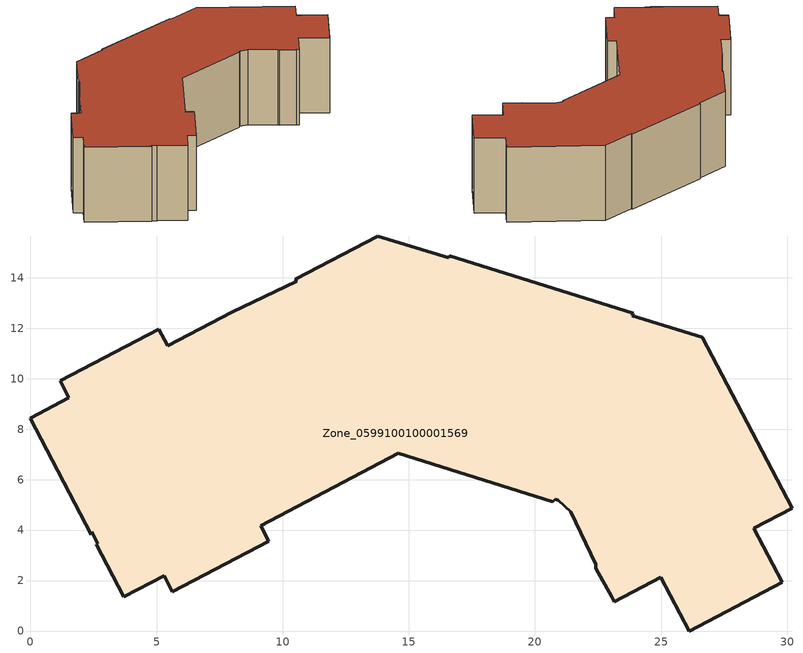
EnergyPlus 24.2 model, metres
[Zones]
Zone_0599100100001569
 floor ground (C_G): 2.43,3.92 2.42,3.81 0,8.44 1.53,9.24 1.18,9.92 5.1,11.96 5.44,11.31 7.98,12.63 10.55,13.85 10.51,13.95 13.77,15.65 16.58,14.78 16.61,14.88 23.89,12.6 23.86,12.5 26.63,11.64 30.19,4.87 28.68,4.07 29.8,1.94 26.11,0 24.99,2.13 23.14,1.16 23.04,1.36 22.41,2.5 22.42,2.64 21.41,4.72 20.93,5.17 20.8,5.22 20.71,5.13 14.59,7.04 9.12,4.18 9.45,3.56 5.63,1.56 5.3,2.18 3.71,1.35 2.62,3.43 2.67,3.46 z0
 wall outside (C_F): 23.86,12.5 23.89,12.6 16.61,14.88 16.58,14.78 13.77,15.65 10.51,13.95 10.55,13.85 7.98,12.63 5.44,11.31 5.1,11.96 1.18,9.92 1.53,9.24 0,8.44 2.42,3.81 2.43,3.92 2.67,3.46 2.62,3.43 3.71,1.35 5.3,2.18 5.63,1.56 9.45,3.56 9.12,4.18 14.59,7.04 20.71,5.13 20.8,5.22 20.93,5.17 21.41,4.72 22.42,2.64 22.41,2.5 23.04,1.36 23.14,1.16 24.99,2.13 26.11,0 29.8,1.94 28.68,4.07 30.19,4.87 26.63,11.64 23.86,12.5 z0:6.37
 roof outside (C_R): 2.62,3.43 3.71,1.35 5.3,2.18 5.63,1.56 9.45,3.56 9.12,4.18 14.59,7.04 20.71,5.13 20.8,5.22 20.93,5.17 21.41,4.72 22.42,2.64 22.41,2.5 23.04,1.36 23.14,1.16 24.99,2.13 26.11,0 29.8,1.94 28.68,4.07 30.19,4.87 26.63,11.64 23.86,12.5 23.89,12.6 16.61,14.88 16.58,14.78 13.77,15.65 10.51,13.95 10.55,13.85 7.98,12.63 5.44,11.31 5.1,11.96 1.18,9.92 1.53,9.24 0,8.44 2.42,3.81 2.43,3.92 2.67,3.46 z6.37
[BUILDING]
Pand.0599100100001569: North Axis=0; Terrain=City; Loads Convergence Tolerance Value=0.04; Temperature Convergence Tolerance Value=0.4; Solar Distribution=FullExterior; Maximum Number of Warmup Days=25; Minimum Number of Warmup Days=1
[Site:Location]
Rotterdam.The.Hague.AP_ZH_NLD Design_Conditions: Latitude=51.96; Longitude=4.45; Time Zone=1; Elevation=-4.5
[SITE:GROUNDTEMPERATURE:BUILDINGSURFACE]
18, 18, 18, 18, 18, 18, 18, 18, 18, 18, 18, 18
[MATERIAL] Thermal Absorptance=0.9; Solar Absorptance=0.7; Visible Absorptance=0.7
Name | Roughness | Thickness | Conductivity | Density | Specific Heat
G.D.2006-2014 | MediumSmooth | 0.15 | 0.06 | 540 | 1210
F.D.2006-2014 | Rough | 0.3 | 0.12 | 1920 | 840
R.D.2006-2014 | MediumRough | 0.2 | 0.08 | 1500 | 1000
[CONSTRUCTION]
C_G: G.D.2006-2014
C_F: F.D.2006-2014
C_R: R.D.2006-2014
[ZONE]
Zone_0599100100001569: Type=1; Multiplier=1; Ceiling Height=Autocalculate; Volume=Autocalculate; Floor Area=autocalculate; Part of Total Floor Area=Yes
[ZONEINFILTRATION:DESIGNFLOWRATE]
Infil_Zone_0599100100001569: Zone or ZoneList or Space or SpaceList=Zone_0599100100001569; Schedule=AlwaysOn; Design Flow Rate Calculation Method=Flow/Area; Flow Rate per Floor Area=0.0021; Constant Term Coefficient=1; Temperature Term Coefficient=0; Velocity Term Coefficient=0; Velocity Squared Term Coefficient=0
[HVACTEMPLATE:ZONE:IDEALLOADSAIRSYSTEM]
Zone_0599100100001569: Maximum Heating Supply Air Temperature=50; Minimum Cooling Supply Air Temperature=13; Maximum Heating Supply Air Humidity Ratio=0.0156; Minimum Cooling Supply Air Humidity Ratio=0.0077; Heating Limit=NoLimit; Cooling Limit=NoLimit; Dehumidification Control Type=ConstantSensibleHeatRatio; Cooling Sensible Heat Ratio=0.7; Dehumidification Setpoint=60; Humidification Control Type=None; Humidification Setpoint=30; Outdoor Air Method=None; Outdoor Air Flow Rate per Person=0.00944; Outdoor Air Flow Rate per Zone Floor Area=0; Outdoor Air Flow Rate per Zone=0; Demand Controlled Ventilation Type=None; Outdoor Air Economizer Type=NoEconomizer; Heat Recovery Type=None; Sensible Heat Recovery Effectiveness=0.7; Latent Heat Recovery Effectiveness=0.65
[ZONECONTROL:THERMOSTAT]
ThermostatControl_Zone_0599100100001569: Zone or ZoneList=Zone_0599100100001569; Control Type Schedule=DualSetpointControlType; Control 1=Thermostat_Zone_0599100100001569; Temperature Difference Between Cutout And Setpoint=0
[THERMOSTATSETPOINT:DUALSETPOINT]
Thermostat_Zone_0599100100001569: Heating Setpoint Temperature Schedule=HeatingSetpoint_Zone_0599100100001569; Cooling Setpoint Temperature Schedule=CoolingSetpoint_Zone_0599100100001569
[SCHEDULE:COMPACT]
HeatingSetpoint_Zone_0599100100001569: Through: 12/31, For: AllDays, Until: 24:00, 21
CoolingSetpoint_Zone_0599100100001569: Through: 12/31, For: AllDays, Until: 24:00, 24
DualSetpointControlType: Through: 12/31, For: AllDays, Until: 24:00, 4
AlwaysOn: Through: 12/31, For: AllDays, Until: 24:00, 1
